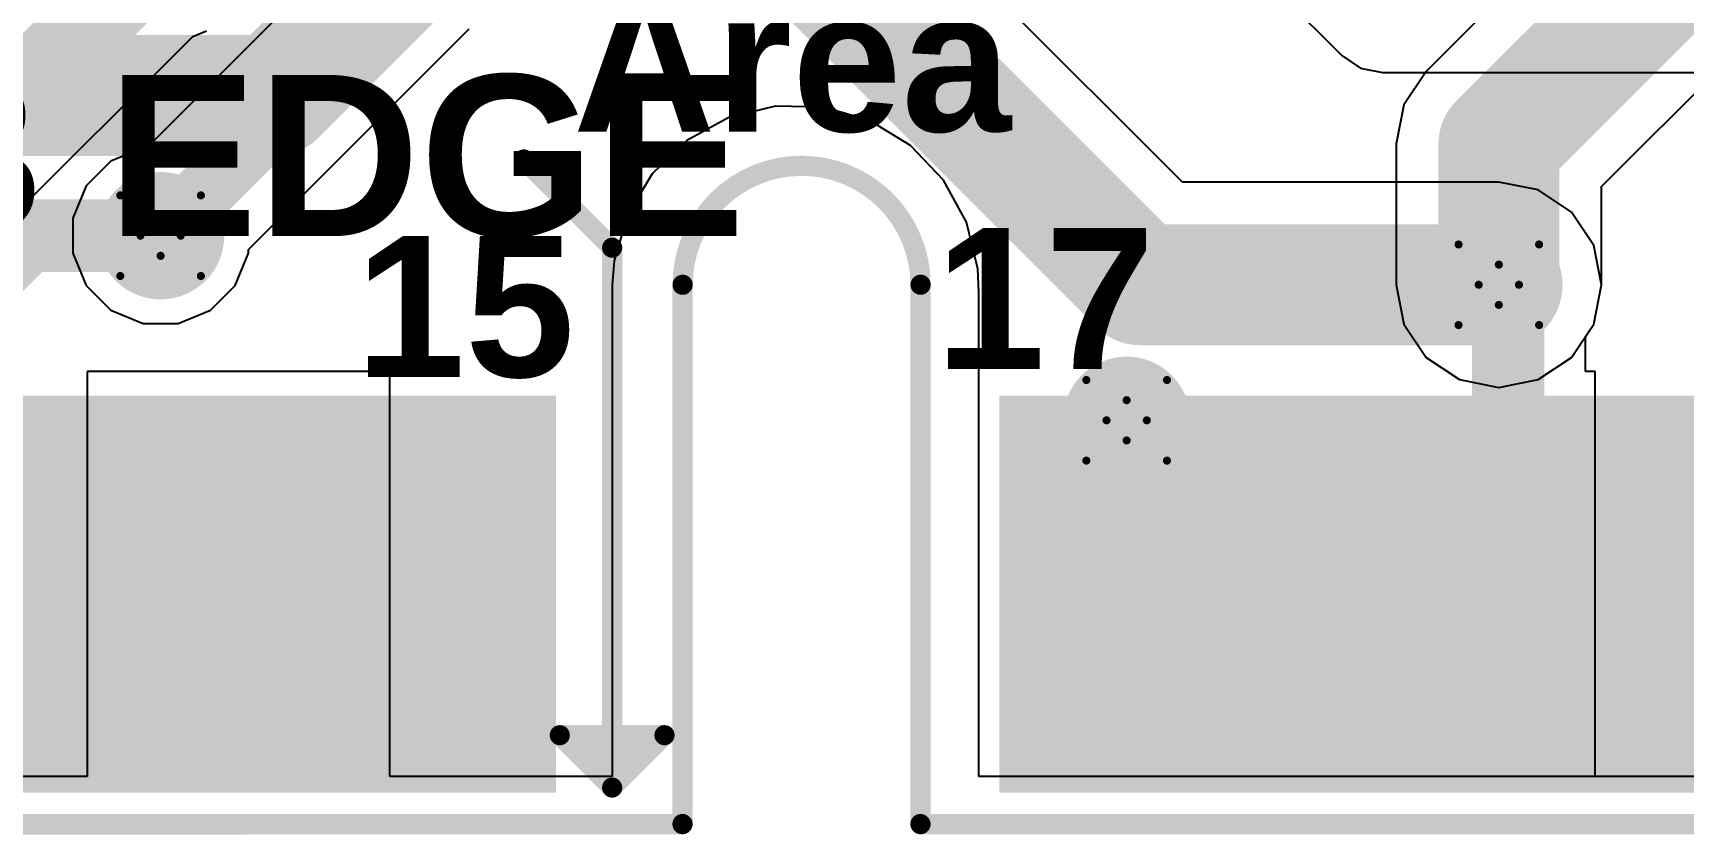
# Model space of a CAD drawing. Header units: inches. Extents: x -0.8 to 12, y -0.1 to 3.7.
# Drawn here: x 0.3073 to 0.717, y -0.1346 to 0.0645 of the extents above; entities that cross this region are included whole.
import ezdxf

# ---------------------------------------------------------------- set-up
doc = ezdxf.new("R2010")
doc.units = ezdxf.units.IN
doc.header["$MEASUREMENT"] = 0
for name, color, linetype in [('Board Outline', 216, 'Continuous'), ('Bottom Layer', 5, 'Continuous'), ('Bottom Paste', 16, 'Continuous'), ('Bottom Solder', 6, 'Continuous'), ('Drill Drawing', 1, 'Continuous'), ('Top Layer', 1, 'Continuous'), ('Top Overlay', 2, 'Continuous'), ('Top Paste', 8, 'Continuous'), ('Top Solder', 216, 'Continuous'), ('Via Holes', 16, 'Continuous')]:
    doc.layers.add(name, color=color, linetype=linetype)
doc.styles.add('Arial_Bold', font='', dxfattribs={"height": 0.2})
doc.styles.get('Arial_Bold').set_extended_font_data('Arial', bold=True)

# ---------------------------------------------------------------- blocks, each defined once
blk = doc.blocks.new('MINI_PCIE_PAD_54')
at = {"layer": 'Bottom Layer'}
for points in [[(0.15354, -0.04528), (0.12992, -0.04528), (0.12992, 0.04528), (0.15354, 0.04528)], [(0.18504, -0.04528), (0.16142, -0.04528), (0.16142, 0.04528), (0.18504, 0.04528)], [(0.21654, -0.04528), (0.19291, -0.04528), (0.19291, 0.04528), (0.21654, 0.04528)], [(0.22441, 0.04528), (0.24803, 0.04528), (0.24803, -0.04528), (0.22441, -0.04528)], [(0.38189, 0.04528), (0.40551, 0.04528), (0.40551, -0.04528), (0.38189, -0.04528)], [(0.41339, 0.04528), (0.43701, 0.04528), (0.43701, -0.04528), (0.41339, -0.04528)], [(0.44488, 0.04528), (0.4685, 0.04528), (0.4685, -0.04528), (0.44488, -0.04528)], [(0.47638, 0.04528), (0.5, 0.04528), (0.5, -0.04528), (0.47638, -0.04528)], [(0.50787, 0.04528), (0.5315, 0.04528), (0.5315, -0.04528), (0.50787, -0.04528)]]:
    blk.add_hatch(color=5, dxfattribs=at).paths.add_polyline_path(points)
at = {"layer": 'Bottom Paste'}
for points in [[(0.15354, -0.04528), (0.12992, -0.04528), (0.12992, 0.04528), (0.15354, 0.04528)], [(0.18504, -0.04528), (0.16142, -0.04528), (0.16142, 0.04528), (0.18504, 0.04528)], [(0.21654, -0.04528), (0.19291, -0.04528), (0.19291, 0.04528), (0.21654, 0.04528)], [(0.22441, 0.04528), (0.24803, 0.04528), (0.24803, -0.04528), (0.22441, -0.04528)], [(0.38189, 0.04528), (0.40551, 0.04528), (0.40551, -0.04528), (0.38189, -0.04528)], [(0.41339, 0.04528), (0.43701, 0.04528), (0.43701, -0.04528), (0.41339, -0.04528)], [(0.44488, 0.04528), (0.4685, 0.04528), (0.4685, -0.04528), (0.44488, -0.04528)], [(0.47638, 0.04528), (0.5, 0.04528), (0.5, -0.04528), (0.47638, -0.04528)], [(0.50787, 0.04528), (0.5315, 0.04528), (0.5315, -0.04528), (0.50787, -0.04528)]]:
    blk.add_hatch(color=16, dxfattribs=at).paths.add_polyline_path(points)
at = {"layer": 'Bottom Solder'}
for points in [[(0.12605, -0.04928), (0.09443, -0.04928), (0.09443, 0.04928), (0.12605, 0.04928)], [(0.15754, -0.04928), (0.12592, -0.04928), (0.12592, 0.04928), (0.15754, 0.04928)], [(0.18904, -0.04928), (0.15742, -0.04928), (0.15742, 0.04928), (0.18904, 0.04928)], [(0.22054, -0.04928), (0.18891, -0.04928), (0.18891, 0.04928), (0.22054, 0.04928)], [(0.22041, 0.04928), (0.25203, 0.04928), (0.25203, -0.04928), (0.22041, -0.04928)], [(0.37789, 0.04928), (0.40951, 0.04928), (0.40951, -0.04928), (0.37789, -0.04928)], [(0.40939, 0.04928), (0.44101, 0.04928), (0.44101, -0.04928), (0.40939, -0.04928)], [(0.44088, 0.04928), (0.4725, 0.04928), (0.4725, -0.04928), (0.44088, -0.04928)], [(0.47238, 0.04928), (0.504, 0.04928), (0.504, -0.04928), (0.47238, -0.04928)], [(0.50387, 0.04928), (0.5355, 0.04928), (0.5355, -0.04928), (0.50387, -0.04928)]]:
    blk.add_hatch(color=6, dxfattribs=at).paths.add_polyline_path(points)
at = {"layer": 'Top Layer'}
for points in [[(0.11417, 0.04528), (0.1378, 0.04528), (0.1378, -0.04528), (0.11417, -0.04528)], [(0.14567, 0.04528), (0.16929, 0.04528), (0.16929, -0.04528), (0.14567, -0.04528)], [(0.17717, 0.04528), (0.20079, 0.04528), (0.20079, -0.04528), (0.17717, -0.04528)], [(0.20866, 0.04528), (0.23228, 0.04528), (0.23228, -0.04528), (0.20866, -0.04528)], [(0.36614, 0.04528), (0.38976, 0.04528), (0.38976, -0.04528), (0.36614, -0.04528)], [(0.39764, 0.04528), (0.42126, 0.04528), (0.42126, -0.04528), (0.39764, -0.04528)], [(0.42913, 0.04528), (0.45276, 0.04528), (0.45276, -0.04528), (0.42913, -0.04528)], [(0.46063, 0.04528), (0.48425, 0.04528), (0.48425, -0.04528), (0.46063, -0.04528)], [(0.49213, 0.04528), (0.51575, 0.04528), (0.51575, -0.04528), (0.49213, -0.04528)], [(0.52362, 0.04528), (0.54724, 0.04528), (0.54724, -0.04528), (0.52362, -0.04528)]]:
    blk.add_hatch(color=1, dxfattribs=at).paths.add_polyline_path(points)
at = {"layer": 'Top Overlay'}
for points in [[(0.25873, -0.04282), (0.26422, -0.04282), (0.26422, -0.0364), (0.25873, -0.0364)], [(0.2677, -0.04204), (0.27451, -0.04204), (0.27451, -0.03624), (0.2677, -0.03624)]]:
    blk.add_hatch(color=2, dxfattribs=at).paths.add_polyline_path(points)
at = {"layer": 'Top Paste'}
for points in [[(0.11417, 0.04528), (0.1378, 0.04528), (0.1378, -0.04528), (0.11417, -0.04528)], [(0.14567, 0.04528), (0.16929, 0.04528), (0.16929, -0.04528), (0.14567, -0.04528)], [(0.17717, 0.04528), (0.20079, 0.04528), (0.20079, -0.04528), (0.17717, -0.04528)], [(0.20866, 0.04528), (0.23228, 0.04528), (0.23228, -0.04528), (0.20866, -0.04528)], [(0.36614, 0.04528), (0.38976, 0.04528), (0.38976, -0.04528), (0.36614, -0.04528)], [(0.39764, 0.04528), (0.42126, 0.04528), (0.42126, -0.04528), (0.39764, -0.04528)], [(0.42913, 0.04528), (0.45276, 0.04528), (0.45276, -0.04528), (0.42913, -0.04528)], [(0.46063, 0.04528), (0.48425, 0.04528), (0.48425, -0.04528), (0.46063, -0.04528)], [(0.49213, 0.04528), (0.51575, 0.04528), (0.51575, -0.04528), (0.49213, -0.04528)], [(0.52362, 0.04528), (0.54724, 0.04528), (0.54724, -0.04528), (0.52362, -0.04528)]]:
    blk.add_hatch(color=8, dxfattribs=at).paths.add_polyline_path(points)
at = {"layer": 'Top Solder'}
for points in [[(0.11017, 0.04928), (0.1418, 0.04928), (0.1418, -0.04928), (0.11017, -0.04928)], [(0.14167, 0.04928), (0.17329, 0.04928), (0.17329, -0.04928), (0.14167, -0.04928)], [(0.17317, 0.04928), (0.20479, 0.04928), (0.20479, -0.04928), (0.17317, -0.04928)], [(0.20466, 0.04928), (0.23628, 0.04928), (0.23628, -0.04928), (0.20466, -0.04928)], [(0.36214, 0.04928), (0.39376, 0.04928), (0.39376, -0.04928), (0.36214, -0.04928)], [(0.39364, 0.04928), (0.42526, 0.04928), (0.42526, -0.04928), (0.39364, -0.04928)], [(0.42513, 0.04928), (0.45676, 0.04928), (0.45676, -0.04928), (0.42513, -0.04928)], [(0.45663, 0.04928), (0.48825, 0.04928), (0.48825, -0.04928), (0.45663, -0.04928)], [(0.48813, 0.04928), (0.51975, 0.04928), (0.51975, -0.04928), (0.48813, -0.04928)], [(0.51962, 0.04928), (0.55124, 0.04928), (0.55124, -0.04928), (0.51962, -0.04928)]]:
    blk.add_hatch(color=216, dxfattribs=at).paths.add_polyline_path(points)
at = {"layer": 'Top Overlay'}
for points in [[(0.24409, 0.10791, 0.005, 0.005, 0), (0.266, 0.086, 0.005, 0.005, 0)], [(0.28348, 0.07681, 0.005, 0.005, -1), (0.34254, 0.07681, 0.005, 0.005, 0)], [(0.266, -0.048, 0.005, 0.005, 0), (0.266, 0.086, 0.005, 0.005, 0)], [(0.28348, -0.05707, 0.005, 0.005, 0), (0.28348, 0.07681, 0.005, 0.005, 0)], [(0.34254, -0.05709, 0.005, 0.005, 0), (0.34254, 0.07681, 0.005, 0.005, 0)], [(0.253, -0.035, 0.005, 0.005, 0), (0.266, -0.048, 0.005, 0.005, 0)], [(0.253, -0.035, 0.005, 0.005, 0), (0.279, -0.035, 0.005, 0.005, 0)], [(0.266, -0.048, 0.005, 0.005, 0), (0.279, -0.035, 0.005, 0.005, 0)], [(-0.04134, -0.05709, 0.005, 0.005, 0), (0.28346, -0.05709, 0.005, 0.005, 0)], [(0.28346, -0.05709, 0.005, 0.005, 0), (0.28348, -0.05707, 0.005, 0.005, 0)], [(0.34254, -0.05709, 0.005, 0.005, 0), (0.97047, -0.05709, 0.005, 0.005, 0)]]:
    blk.add_lwpolyline(points, format="xyseb", dxfattribs=at)
for points in [[(0.24284, 0.10791, 0.0025, 0.0025, 1), (0.24534, 0.10791, 0.0025, 0.0025, 1)], [(0.26475, 0.086, 0.0025, 0.0025, 1), (0.26725, 0.086, 0.0025, 0.0025, 1)], [(0.26475, 0.086, 0.0025, 0.0025, 1), (0.26725, 0.086, 0.0025, 0.0025, 1)], [(0.28223, 0.07681, 0.0025, 0.0025, 1), (0.28473, 0.07681, 0.0025, 0.0025, 1)], [(0.28223, 0.07681, 0.0025, 0.0025, 1), (0.28473, 0.07681, 0.0025, 0.0025, 1)], [(0.34129, 0.07681, 0.0025, 0.0025, 1), (0.34379, 0.07681, 0.0025, 0.0025, 1)], [(0.34129, 0.07681, 0.0025, 0.0025, 1), (0.34379, 0.07681, 0.0025, 0.0025, 1)], [(0.25175, -0.035, 0.0025, 0.0025, 1), (0.25425, -0.035, 0.0025, 0.0025, 1)], [(0.25175, -0.035, 0.0025, 0.0025, 1), (0.25425, -0.035, 0.0025, 0.0025, 1)], [(0.27775, -0.035, 0.0025, 0.0025, 1), (0.28025, -0.035, 0.0025, 0.0025, 1)], [(0.27775, -0.035, 0.0025, 0.0025, 1), (0.28025, -0.035, 0.0025, 0.0025, 1)], [(0.26475, -0.048, 0.0025, 0.0025, 1), (0.26725, -0.048, 0.0025, 0.0025, 1)], [(0.26475, -0.048, 0.0025, 0.0025, 1), (0.26725, -0.048, 0.0025, 0.0025, 1)], [(0.26475, -0.048, 0.0025, 0.0025, 1), (0.26725, -0.048, 0.0025, 0.0025, 1)], [(0.28221, -0.05709, 0.0025, 0.0025, 1), (0.28471, -0.05709, 0.0025, 0.0025, 1)], [(0.28221, -0.05709, 0.0025, 0.0025, 1), (0.28471, -0.05709, 0.0025, 0.0025, 1)], [(0.28223, -0.05707, 0.0025, 0.0025, 1), (0.28473, -0.05707, 0.0025, 0.0025, 1)], [(0.28223, -0.05707, 0.0025, 0.0025, 1), (0.28473, -0.05707, 0.0025, 0.0025, 1)], [(0.34129, -0.05709, 0.0025, 0.0025, 1), (0.34379, -0.05709, 0.0025, 0.0025, 1)], [(0.34129, -0.05709, 0.0025, 0.0025, 1), (0.34379, -0.05709, 0.0025, 0.0025, 1)]]:
    blk.add_lwpolyline(points, format="xyseb", close=True, dxfattribs=at)
at = {"layer": 'Top Overlay', "style": 'Arial_Bold'}
blk.add_text('Area', height=0.035, rotation=360, dxfattribs=at).set_placement((0.25632, 0.11485))
for s, height, p in [('PCB EDGE', 0.04, (0.00718, 0.0889)), ('17', 0.035, (0.3463, 0.0559)), ('15', 0.035, (0.20233, 0.05393))]:
    blk.add_text(s, height=height, dxfattribs=at).set_placement(p)

msp = doc.modelspace()

# ---------------------------------------------------------------- hatches: boundary and pattern name
at = {"layer": 'Bottom Layer'}
h = msp.add_hatch(color=5, dxfattribs=at)
edge = h.paths.add_edge_path()
edge.add_arc((0.33895, 0.01419), 0.01181, 0, 360)
h = msp.add_hatch(color=5, dxfattribs=at)
edge = h.paths.add_edge_path()
edge.add_arc((0.67109, 0.00201), 0.01181, 0, 360)
msp.add_hatch(color=5, dxfattribs=at).paths.add_polyline_path([(0.6644, -0.12008), (0.6824, -0.12008), (0.6824, 0.00201), (0.6644, 0.00201)])
h = msp.add_hatch(color=5, dxfattribs=at)
edge = h.paths.add_edge_path()
edge.add_arc((0.57872, -0.03164), 0.01181, 0, 360)
at = {"layer": 'Bottom Solder'}
h = msp.add_hatch(color=6, dxfattribs=at)
edge = h.paths.add_edge_path()
edge.add_arc((0.33895, 0.01419), 0.01581, 0, 360)
h = msp.add_hatch(color=6, dxfattribs=at)
edge = h.paths.add_edge_path()
edge.add_arc((0.67109, 0.00201), 0.01581, 0, 360)
h = msp.add_hatch(color=6, dxfattribs=at)
edge = h.paths.add_edge_path()
edge.add_arc((0.57872, -0.03164), 0.01581, 0, 360)
at = {"layer": 'Top Layer'}
h = msp.add_hatch(color=1, dxfattribs=at)
edge = h.paths.add_edge_path()
edge.add_arc((0.33895, 0.01419), 0.01181, 0, 360)
h = msp.add_hatch(color=1, dxfattribs=at)
edge = h.paths.add_edge_path()
edge.add_arc((0.67109, 0.00201), 0.01181, 0, 360)
h = msp.add_hatch(color=1, dxfattribs=at)
edge = h.paths.add_edge_path()
edge.add_arc((0.57872, -0.03164), 0.01181, 0, 360)
at = {"layer": 'Top Solder'}
h = msp.add_hatch(color=216, dxfattribs=at)
edge = h.paths.add_edge_path()
edge.add_arc((0.33895, 0.01419), 0.01581, 0, 360)
h = msp.add_hatch(color=216, dxfattribs=at)
edge = h.paths.add_edge_path()
edge.add_arc((0.67109, 0.00201), 0.01581, 0, 360)
h = msp.add_hatch(color=216, dxfattribs=at)
edge = h.paths.add_edge_path()
edge.add_arc((0.57872, -0.03164), 0.01581, 0, 360)
at = {"layer": 'Via Holes'}
h = msp.add_hatch(color=7, dxfattribs=at)
edge = h.paths.add_edge_path()
edge.add_arc((0.33895, 0.01419), 0.00591, 0, 360)
h = msp.add_hatch(color=7, dxfattribs=at)
edge = h.paths.add_edge_path()
edge.add_arc((0.67109, 0.00201), 0.00591, 0, 360)
h = msp.add_hatch(color=7, dxfattribs=at)
edge = h.paths.add_edge_path()
edge.add_arc((0.57872, -0.03164), 0.00591, 0, 360)

# ---------------------------------------------------------------- linework, layer by layer
at = {"layer": 'Board Outline'}
for points in [[(0.46852, 0.00201, 0.005, 0.005, -1), (0.52758, 0.00201, 0.005, 0.005, 0)], [(0.46848, -0.13185, 0.005, 0.005, 0), (0.46852, 0.00201, 0.005, 0.005, 0)], [(0.52754, -0.13185, 0.005, 0.005, 0), (0.52758, 0.00201, 0.005, 0.005, 0)], [(0.1437, -0.13207, 0.005, 0.005, 0), (0.46848, -0.13189, 0.005, 0.005, 0)], [(0.52754, -0.13189, 0.005, 0.005, 0), (1.15551, -0.13207, 0.005, 0.005, 0)]]:
    msp.add_lwpolyline(points, format="xyseb", dxfattribs=at)
for points in [[(0.46727, 0.00201, 0.0025, 0.0025, 1), (0.46977, 0.00201, 0.0025, 0.0025, 1)], [(0.46727, 0.00201, 0.0025, 0.0025, 1), (0.46977, 0.00201, 0.0025, 0.0025, 1)], [(0.52633, 0.00201, 0.0025, 0.0025, 1), (0.52883, 0.00201, 0.0025, 0.0025, 1)], [(0.52633, 0.00201, 0.0025, 0.0025, 1), (0.52883, 0.00201, 0.0025, 0.0025, 1)], [(0.46723, -0.13185, 0.0025, 0.0025, 1), (0.46973, -0.13185, 0.0025, 0.0025, 1)], [(0.46723, -0.13189, 0.0025, 0.0025, 1), (0.46973, -0.13189, 0.0025, 0.0025, 1)], [(0.52629, -0.13185, 0.0025, 0.0025, 1), (0.52879, -0.13185, 0.0025, 0.0025, 1)], [(0.52629, -0.13189, 0.0025, 0.0025, 1), (0.52879, -0.13189, 0.0025, 0.0025, 1)]]:
    msp.add_lwpolyline(points, format="xyseb", close=True, dxfattribs=at)
at = {"layer": 'Bottom Layer'}
for p, q in [((0.35886, 0.33216), (0.63212, 0.05891)), ((0.59255, 0.0275), (0.52102, 0.09902)), ((0.63212, 0.05891), (0.63212, 0.05891)), ((0.63212, 0.05891), (0.63675, 0.05581)), ((0.63675, 0.05581), (0.64221, 0.05473)), ((0.64221, 0.05473), (0.64221, 0.05473)), ((0.64221, 0.05473), (0.83689, 0.05473)), ((0.67109, 0.0275), (0.59255, 0.0275)), ((0.68084, 0.02556), (0.67109, 0.0275)), ((0.68911, 0.02003), (0.68084, 0.02556)), ((0.69464, 0.01176), (0.68911, 0.02003)), ((0.69658, 0.00201), (0.69464, 0.01176)), ((0.69464, -0.00775), (0.69658, 0.00201)), ((0.6926, -0.0108), (0.69464, -0.00775)), ((0.6926, -0.01953), (0.6926, -0.0108)), ((0.69502, -0.01953), (0.6926, -0.01953)), ((0.69502, -0.12008), (0.69502, -0.01953)), ((0.74589, -0.12008), (0.69502, -0.12008))]:
    msp.add_line(p, q, dxfattribs=at)
for points in [[(0.36741, 0.049, 0.03, 0.03, 0), (0.39941, 0.081, 0.03, 0.03, 0)], [(0.503, 0.081, 0.03, 0.03, 0), (0.58199, 0.00201, 0.03, 0.03, 0)], [(0.28999, 0.049, 0.03, 0.03, 0), (0.36741, 0.049, 0.03, 0.03, 0)], [(0.29526, 0.00364, 0.018, 0.018, 0), (0.3058, 0.01419, 0.018, 0.018, 0)], [(0.3058, 0.01419, 0.018, 0.018, 0), (0.33895, 0.01419, 0.018, 0.018, 0)], [(0.58199, 0.00201, 0.03, 0.03, 0), (0.67109, 0.00201, 0.03, 0.03, 0)], [(0.57872, -0.0748, 0.02, 0.02, 0), (0.57872, -0.03164, 0.02, 0.02, 0)]]:
    msp.add_lwpolyline(points, format="xyseb", dxfattribs=at)
for points in [[(0.35991, 0.049, 0.015, 0.015, 1), (0.37491, 0.049, 0.015, 0.015, 1)], [(0.35991, 0.049, 0.015, 0.015, 1), (0.37491, 0.049, 0.015, 0.015, 1)], [(0.3013, 0.01419, 0.009, 0.009, 1), (0.3103, 0.01419, 0.009, 0.009, 1)], [(0.3013, 0.01419, 0.009, 0.009, 1), (0.3103, 0.01419, 0.009, 0.009, 1)], [(0.33445, 0.01419, 0.009, 0.009, 1), (0.34345, 0.01419, 0.009, 0.009, 1)], [(0.57449, 0.00201, 0.015, 0.015, 1), (0.58949, 0.00201, 0.015, 0.015, 1)], [(0.57449, 0.00201, 0.015, 0.015, 1), (0.58949, 0.00201, 0.015, 0.015, 1)], [(0.66359, 0.00201, 0.015, 0.015, 1), (0.67859, 0.00201, 0.015, 0.015, 1)], [(0.57372, -0.03164, 0.01, 0.01, 1), (0.58372, -0.03164, 0.01, 0.01, 1)], [(0.57372, -0.0748, 0.01, 0.01, 1), (0.58372, -0.0748, 0.01, 0.01, 1)]]:
    msp.add_lwpolyline(points, format="xyseb", close=True, dxfattribs=at)
at = {"layer": 'Drill Drawing'}
for points in [[(0.32895, 0.02419, 0.002, 0.002, 0), (0.33895, 0.01919, 0.002, 0.002, 0)], [(0.32895, 0.02419, 0.002, 0.002, 0), (0.33395, 0.01419, 0.002, 0.002, 0)], [(0.33895, 0.01919, 0.002, 0.002, 0), (0.34895, 0.02419, 0.002, 0.002, 0)], [(0.34395, 0.01419, 0.002, 0.002, 0), (0.34895, 0.02419, 0.002, 0.002, 0)], [(0.32895, 0.00419, 0.002, 0.002, 0), (0.33395, 0.01419, 0.002, 0.002, 0)], [(0.34395, 0.01419, 0.002, 0.002, 0), (0.34895, 0.00419, 0.002, 0.002, 0)], [(0.66109, 0.01201, 0.002, 0.002, 0), (0.67109, 0.00701, 0.002, 0.002, 0)], [(0.66109, 0.01201, 0.002, 0.002, 0), (0.66609, 0.00201, 0.002, 0.002, 0)], [(0.67109, 0.00701, 0.002, 0.002, 0), (0.68109, 0.01201, 0.002, 0.002, 0)], [(0.67609, 0.00201, 0.002, 0.002, 0), (0.68109, 0.01201, 0.002, 0.002, 0)], [(0.32895, 0.00419, 0.002, 0.002, 0), (0.33895, 0.00919, 0.002, 0.002, 0)], [(0.33895, 0.00919, 0.002, 0.002, 0), (0.34895, 0.00419, 0.002, 0.002, 0)], [(0.66109, -0.00799, 0.002, 0.002, 0), (0.66609, 0.00201, 0.002, 0.002, 0)], [(0.67609, 0.00201, 0.002, 0.002, 0), (0.68109, -0.00799, 0.002, 0.002, 0)], [(0.66109, -0.00799, 0.002, 0.002, 0), (0.67109, -0.00299, 0.002, 0.002, 0)], [(0.67109, -0.00299, 0.002, 0.002, 0), (0.68109, -0.00799, 0.002, 0.002, 0)], [(0.56872, -0.02164, 0.002, 0.002, 0), (0.57872, -0.02664, 0.002, 0.002, 0)], [(0.56872, -0.02164, 0.002, 0.002, 0), (0.57372, -0.03164, 0.002, 0.002, 0)], [(0.57872, -0.02664, 0.002, 0.002, 0), (0.58872, -0.02164, 0.002, 0.002, 0)], [(0.58372, -0.03164, 0.002, 0.002, 0), (0.58872, -0.02164, 0.002, 0.002, 0)], [(0.56872, -0.04164, 0.002, 0.002, 0), (0.57372, -0.03164, 0.002, 0.002, 0)], [(0.58372, -0.03164, 0.002, 0.002, 0), (0.58872, -0.04164, 0.002, 0.002, 0)], [(0.56872, -0.04164, 0.002, 0.002, 0), (0.57872, -0.03664, 0.002, 0.002, 0)], [(0.57872, -0.03664, 0.002, 0.002, 0), (0.58872, -0.04164, 0.002, 0.002, 0)]]:
    msp.add_lwpolyline(points, format="xyseb", dxfattribs=at)
for points in [[(0.32845, 0.02419, 0.001, 0.001, 1), (0.32945, 0.02419, 0.001, 0.001, 1)], [(0.32845, 0.02419, 0.001, 0.001, 1), (0.32945, 0.02419, 0.001, 0.001, 1)], [(0.34845, 0.02419, 0.001, 0.001, 1), (0.34945, 0.02419, 0.001, 0.001, 1)], [(0.34845, 0.02419, 0.001, 0.001, 1), (0.34945, 0.02419, 0.001, 0.001, 1)], [(0.33845, 0.01919, 0.001, 0.001, 1), (0.33945, 0.01919, 0.001, 0.001, 1)], [(0.33845, 0.01919, 0.001, 0.001, 1), (0.33945, 0.01919, 0.001, 0.001, 1)], [(0.33345, 0.01419, 0.001, 0.001, 1), (0.33445, 0.01419, 0.001, 0.001, 1)], [(0.33345, 0.01419, 0.001, 0.001, 1), (0.33445, 0.01419, 0.001, 0.001, 1)], [(0.34345, 0.01419, 0.001, 0.001, 1), (0.34445, 0.01419, 0.001, 0.001, 1)], [(0.34345, 0.01419, 0.001, 0.001, 1), (0.34445, 0.01419, 0.001, 0.001, 1)], [(0.66059, 0.01201, 0.001, 0.001, 1), (0.66159, 0.01201, 0.001, 0.001, 1)], [(0.66059, 0.01201, 0.001, 0.001, 1), (0.66159, 0.01201, 0.001, 0.001, 1)], [(0.68059, 0.01201, 0.001, 0.001, 1), (0.68159, 0.01201, 0.001, 0.001, 1)], [(0.68059, 0.01201, 0.001, 0.001, 1), (0.68159, 0.01201, 0.001, 0.001, 1)], [(0.33845, 0.00919, 0.001, 0.001, 1), (0.33945, 0.00919, 0.001, 0.001, 1)], [(0.33845, 0.00919, 0.001, 0.001, 1), (0.33945, 0.00919, 0.001, 0.001, 1)], [(0.32845, 0.00419, 0.001, 0.001, 1), (0.32945, 0.00419, 0.001, 0.001, 1)], [(0.32845, 0.00419, 0.001, 0.001, 1), (0.32945, 0.00419, 0.001, 0.001, 1)], [(0.34845, 0.00419, 0.001, 0.001, 1), (0.34945, 0.00419, 0.001, 0.001, 1)], [(0.34845, 0.00419, 0.001, 0.001, 1), (0.34945, 0.00419, 0.001, 0.001, 1)], [(0.67059, 0.00701, 0.001, 0.001, 1), (0.67159, 0.00701, 0.001, 0.001, 1)], [(0.67059, 0.00701, 0.001, 0.001, 1), (0.67159, 0.00701, 0.001, 0.001, 1)], [(0.66559, 0.00201, 0.001, 0.001, 1), (0.66659, 0.00201, 0.001, 0.001, 1)], [(0.66559, 0.00201, 0.001, 0.001, 1), (0.66659, 0.00201, 0.001, 0.001, 1)], [(0.67559, 0.00201, 0.001, 0.001, 1), (0.67659, 0.00201, 0.001, 0.001, 1)], [(0.67559, 0.00201, 0.001, 0.001, 1), (0.67659, 0.00201, 0.001, 0.001, 1)], [(0.67059, -0.00299, 0.001, 0.001, 1), (0.67159, -0.00299, 0.001, 0.001, 1)], [(0.67059, -0.00299, 0.001, 0.001, 1), (0.67159, -0.00299, 0.001, 0.001, 1)], [(0.66059, -0.00799, 0.001, 0.001, 1), (0.66159, -0.00799, 0.001, 0.001, 1)], [(0.66059, -0.00799, 0.001, 0.001, 1), (0.66159, -0.00799, 0.001, 0.001, 1)], [(0.68059, -0.00799, 0.001, 0.001, 1), (0.68159, -0.00799, 0.001, 0.001, 1)], [(0.68059, -0.00799, 0.001, 0.001, 1), (0.68159, -0.00799, 0.001, 0.001, 1)], [(0.56822, -0.02164, 0.001, 0.001, 1), (0.56922, -0.02164, 0.001, 0.001, 1)], [(0.56822, -0.02164, 0.001, 0.001, 1), (0.56922, -0.02164, 0.001, 0.001, 1)], [(0.58822, -0.02164, 0.001, 0.001, 1), (0.58922, -0.02164, 0.001, 0.001, 1)], [(0.58822, -0.02164, 0.001, 0.001, 1), (0.58922, -0.02164, 0.001, 0.001, 1)], [(0.57822, -0.02664, 0.001, 0.001, 1), (0.57922, -0.02664, 0.001, 0.001, 1)], [(0.57822, -0.02664, 0.001, 0.001, 1), (0.57922, -0.02664, 0.001, 0.001, 1)], [(0.57322, -0.03164, 0.001, 0.001, 1), (0.57422, -0.03164, 0.001, 0.001, 1)], [(0.57322, -0.03164, 0.001, 0.001, 1), (0.57422, -0.03164, 0.001, 0.001, 1)], [(0.58322, -0.03164, 0.001, 0.001, 1), (0.58422, -0.03164, 0.001, 0.001, 1)], [(0.58322, -0.03164, 0.001, 0.001, 1), (0.58422, -0.03164, 0.001, 0.001, 1)], [(0.57822, -0.03664, 0.001, 0.001, 1), (0.57922, -0.03664, 0.001, 0.001, 1)], [(0.57822, -0.03664, 0.001, 0.001, 1), (0.57922, -0.03664, 0.001, 0.001, 1)], [(0.56822, -0.04164, 0.001, 0.001, 1), (0.56922, -0.04164, 0.001, 0.001, 1)], [(0.56822, -0.04164, 0.001, 0.001, 1), (0.56922, -0.04164, 0.001, 0.001, 1)], [(0.58822, -0.04164, 0.001, 0.001, 1), (0.58922, -0.04164, 0.001, 0.001, 1)], [(0.58822, -0.04164, 0.001, 0.001, 1), (0.58922, -0.04164, 0.001, 0.001, 1)]]:
    msp.add_lwpolyline(points, format="xyseb", close=True, dxfattribs=at)
at = {"layer": 'Top Layer'}
for p, q in [((0.75376, 0.15568), (0.65306, 0.05498)), ((0.69658, 0.0264), (0.78235, 0.11217)), ((0.38743, 0.08791), (0.33552, 0.036)), ((0.2999, 0.01661), (0.34694, 0.06365)), ((0.34694, 0.06365), (0.35036, 0.06507)), ((0.36076, 0.01077), (0.41552, 0.06553)), ((0.65306, 0.05498), (0.64754, 0.04671)), ((0.49155, 0.04638), (0.47999, 0.04355)), ((0.50345, 0.04612), (0.49155, 0.04638)), ((0.51487, 0.04278), (0.50345, 0.04612)), ((0.64754, 0.04671), (0.6456, 0.03696)), ((0.47999, 0.04355), (0.46955, 0.03782)), ((0.52504, 0.03659), (0.51487, 0.04278)), ((0.46955, 0.03782), (0.46097, 0.02957)), ((0.6456, 0.03696), (0.6456, 0.00201)), ((0.33461, 0.036), (0.32659, 0.03268)), ((0.33552, 0.036), (0.33461, 0.036)), ((0.53326, 0.02798), (0.52504, 0.03659)), ((0.32659, 0.03268), (0.32045, 0.02654)), ((0.46097, 0.02957), (0.45481, 0.01939)), ((0.32045, 0.02654), (0.31713, 0.01853)), ((0.53896, 0.01753), (0.53326, 0.02798)), ((0.69658, 0.00201), (0.69658, 0.0264)), ((0.31713, 0.01853), (0.31713, 0.00985)), ((0.45481, 0.01939), (0.4515, 0.00795)), ((0.54176, 0.00596), (0.53896, 0.01753)), ((0.31713, 0.00985), (0.32045, 0.00183)), ((0.35744, 0.00183), (0.36076, 0.00985)), ((0.36076, 0.00985), (0.36076, 0.01077)), ((0.4515, 0.00795), (0.451, 0.00201)), ((0.542, 0), (0.54176, 0.00596)), ((0.32045, 0.00183), (0.32659, -0.0043)), ((0.3513, -0.0043), (0.35744, 0.00183)), ((0.451, 0.00201), (0.451, -0.12008)), ((0.542, 0), (0.542, 0)), ((0.6456, 0.00201), (0.64754, -0.00775)), ((0.69464, -0.00775), (0.69658, 0.00201)), ((0.542, -0.12008), (0.542, 0)), ((0.542, 0), (0.542, 0)), ((0.32659, -0.0043), (0.33461, -0.00762)), ((0.33461, -0.00762), (0.34328, -0.00762)), ((0.34328, -0.00762), (0.3513, -0.0043)), ((0.64754, -0.00775), (0.65306, -0.01602)), ((0.68911, -0.01602), (0.69464, -0.00775)), ((0.65306, -0.01602), (0.66133, -0.02154)), ((0.68084, -0.02154), (0.68911, -0.01602)), ((0.39581, -0.01953), (0.32069, -0.01953)), ((0.32069, -0.01953), (0.32069, -0.12008)), ((0.39581, -0.12008), (0.39581, -0.01953)), ((0.66133, -0.02154), (0.67109, -0.02348)), ((0.67109, -0.02348), (0.68084, -0.02154)), ((0.32069, -0.12008), (0.30132, -0.12008)), ((0.451, -0.12008), (0.39581, -0.12008)), ((0.76164, -0.12008), (0.542, -0.12008))]:
    msp.add_line(p, q, dxfattribs=at)
for points in [[(0.67109, 0.03696, 0.03, 0.03, 0), (0.77179, 0.13766, 0.03, 0.03, 0)], [(0.27951, 0.02506, 0.02, 0.02, 0), (0.33801, 0.08356, 0.02, 0.02, 0)], [(0.33895, 0.01419, 0.015, 0.015, 0), (0.40813, 0.08337, 0.015, 0.015, 0)], [(0.67109, 0.00201, 0.03, 0.03, 0), (0.67109, 0.03696, 0.03, 0.03, 0)]]:
    msp.add_lwpolyline(points, format="xyseb", dxfattribs=at)
for points in [[(0.66359, 0.03696, 0.015, 0.015, 1), (0.67859, 0.03696, 0.015, 0.015, 1)], [(0.66359, 0.03696, 0.015, 0.015, 1), (0.67859, 0.03696, 0.015, 0.015, 1)], [(0.3352, 0.01419, 0.0075, 0.0075, 1), (0.3427, 0.01419, 0.0075, 0.0075, 1)], [(0.66359, 0.00201, 0.015, 0.015, 1), (0.67859, 0.00201, 0.015, 0.015, 1)]]:
    msp.add_lwpolyline(points, format="xyseb", close=True, dxfattribs=at)

# ---------------------------------------------------------------- block references
msp.add_blockref('MINI_PCIE_PAD_54', (0.18502, -0.0748))

doc.saveas('drawing.dxf')
